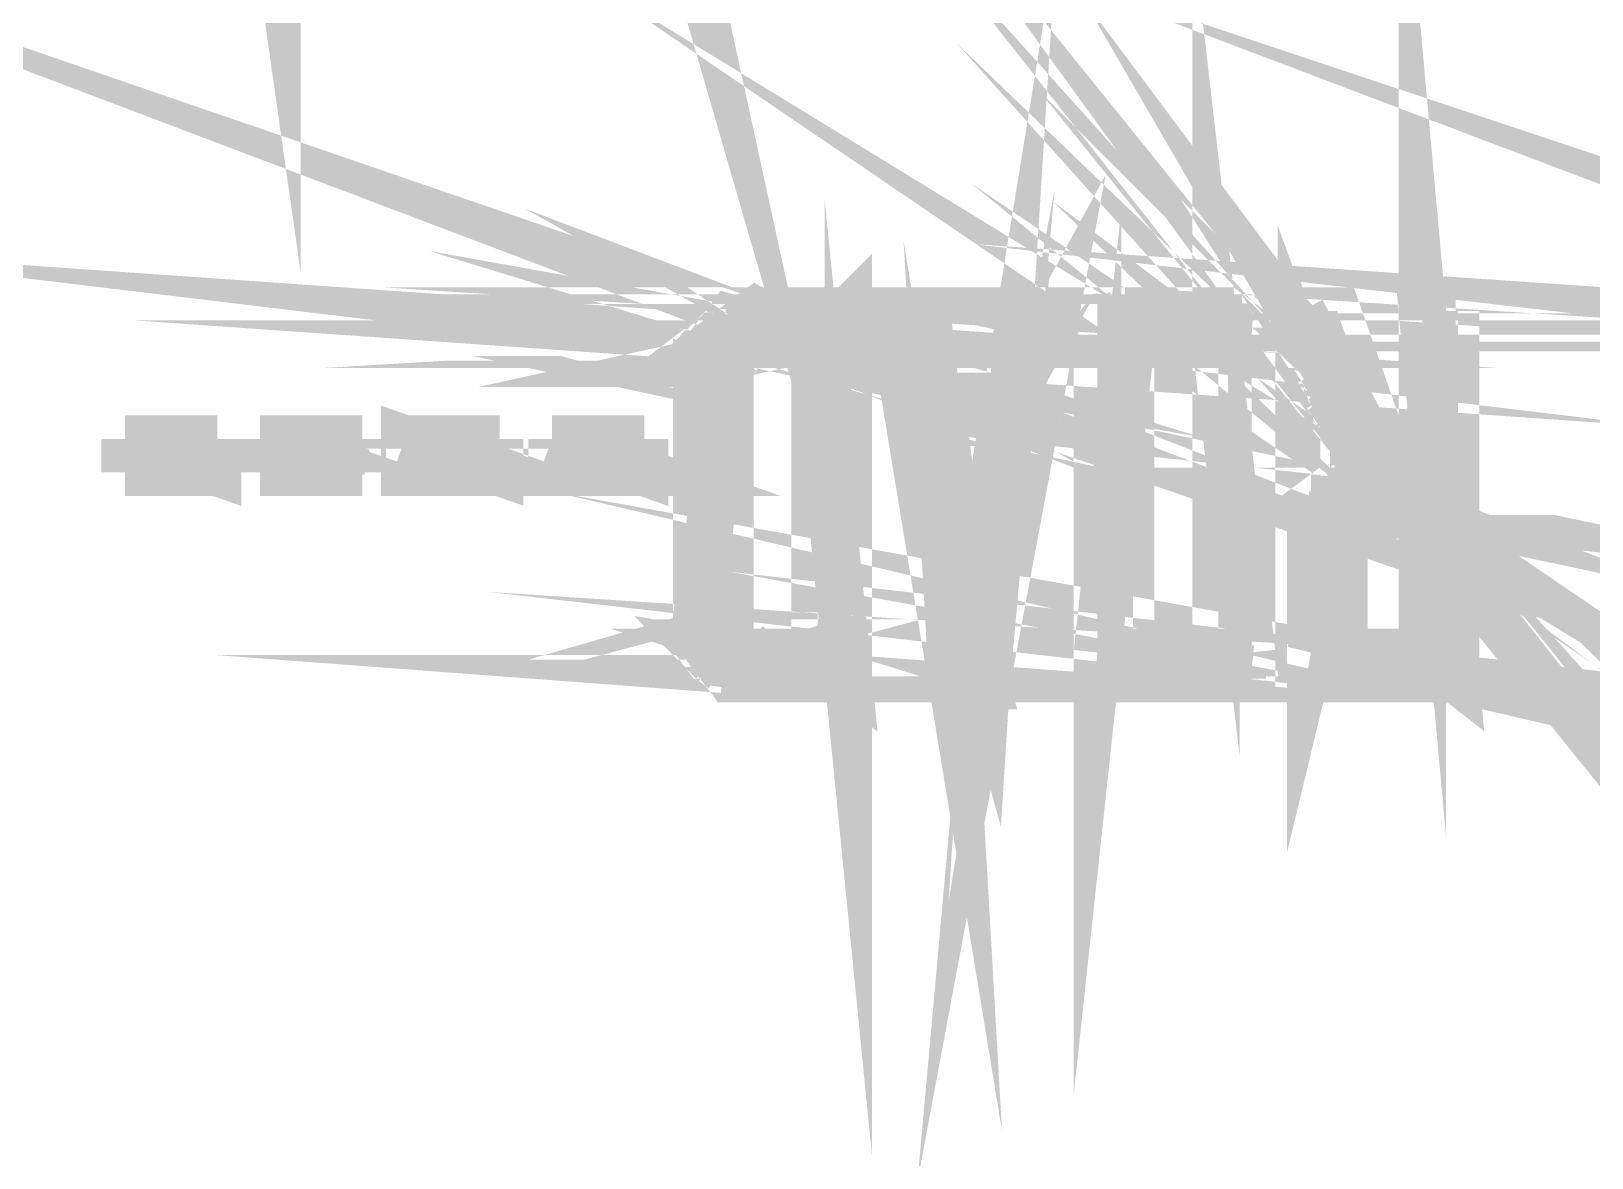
# Model space of a CAD drawing. Header units: inches. Extents: x -524 to 1067, y -71 to 1110.
# Drawn here: x 644.92 to 687.27, y 612.38 to 642.95 of the extents above; entities that cross this region are included whole.
import ezdxf

# ---------------------------------------------------------------- set-up
doc = ezdxf.new("R2010")
doc.units = ezdxf.units.IN
doc.header["$MEASUREMENT"] = 0
doc.layers.add('H', color=7, linetype='Continuous')
doc.layers.add('P', color=7, linetype='Continuous')

msp = doc.modelspace()

# ---------------------------------------------------------------- hatches: boundary and pattern name
at = {"layer": 'H', "linetype": 'Continuous'}
for points in [[(666.2626715680672, 634.3959903611437), (664.1348160794148, 635.1040589113984), (664.3939545694564, 635.1040589113984), (664.5873959775158, 635.3631974014402), (666.2626715680672, 634.3959903611437)], [(666.2626715680672, 634.3959903611437), (664.5873959775158, 635.3631974014402), (667.1641815263811, 635.3631974014402), (666.2626715680672, 634.3959903611437)], [(667.1641815263811, 625.3845406158912), (666.2626715680672, 634.3959903611437), (667.1641815263811, 635.3631974014402), (667.1641815263811, 625.3845406158912)], [(669.7373172373584, 632.3374817923618), (669.9307586454177, 625.1254021258496), (668.3211801368489, 635.3631974014402), (669.4818285852045, 633.0455503426167), (671.3468957459272, 632.3374817923618), (669.7373172373584, 632.3374817923618)], [(669.4818285852045, 633.0455503426167), (668.3211801368489, 635.3631974014402), (669.222690095163, 635.3631974014402), (669.4818285852045, 633.0455503426167)], [(672.6973357644542, 635.1040589113984), (670.8322686037316, 625.1254021258496), (671.3468957459272, 632.3374817923618), (671.5403371539865, 633.0455503426167), (671.799475644028, 635.3631974014402), (672.6973357644542, 635.3631974014402), (672.6973357644542, 635.1040589113984)], [(674.3726113550053, 635.1040589113984), (674.5660527630648, 635.3631974014402), (677.591768372143, 635.1040589113984), (674.3726113550053, 635.1040589113984)], [(677.591768372143, 635.1040589113984), (674.5660527630648, 635.3631974014402), (677.3326298821012, 635.3631974014402), (677.591768372143, 635.1040589113984)], [(682.2270624897901, 630.0198347335383), (679.4604853707535, 635.1040589113984), (679.4604853707535, 635.3631974014402), (680.3583454911795, 635.3631974014402), (682.2270624897901, 630.0198347335383)], [(683.6431995902994, 625.3845406158912), (682.675992550003, 626.092609166146), (682.675992550003, 635.3631974014402), (683.6431995902994, 635.3631974014402), (683.6431995902994, 625.3845406158912)], [(666.2626715680672, 634.3959903611437), (663.6858860192019, 634.9106175033392), (663.9450245092437, 635.1040589113984), (664.1348160794148, 635.1040589113984), (666.2626715680672, 634.3959903611437)], [(678.0406984323561, 634.6551288511854), (673.8579842128099, 634.9106175033392), (674.1171227028517, 635.1040589113984), (678.0406984323561, 634.9106175033392), (678.0406984323561, 634.6551288511854)], [(678.0406984323561, 634.9106175033392), (674.1171227028517, 635.1040589113984), (677.8509068621845, 635.1040589113984), (678.0406984323561, 634.9106175033392)], [(682.2270624897901, 630.0198347335383), (679.6502769409249, 634.6551288511854), (679.4604853707535, 634.9106175033392), (679.4604853707535, 635.1040589113984), (682.2270624897901, 630.0198347335383)], [(663.2369559589888, 634.3959903611437), (663.4267475291601, 634.6551288511854), (666.2626715680672, 634.3959903611437), (663.2369559589888, 634.3959903611437)], [(666.2626715680672, 634.3959903611437), (663.4267475291601, 634.6551288511854), (663.6858860192019, 634.9106175033392), (666.2626715680672, 634.3959903611437)], [(673.8579842128099, 634.6551288511854), (673.8579842128099, 634.9106175033392), (678.0406984323561, 634.6551288511854), (673.8579842128099, 634.6551288511854)], [(674.8251912531066, 634.3959903611437), (673.8579842128099, 634.6551288511854), (678.0406984323561, 634.6551288511854), (677.1428383119301, 634.3959903611437), (674.8251912531066, 634.3959903611437)], [(673.8579842128099, 626.092609166146), (673.8579842128099, 634.6551288511854), (674.8251912531066, 634.3959903611437), (673.8579842128099, 626.092609166146)], [(677.1428383119301, 626.092609166146), (677.1428383119301, 634.3959903611437), (678.0406984323561, 634.6551288511854), (678.0406984323561, 626.092609166146), (677.1428383119301, 626.092609166146)], [(682.2270624897901, 630.0198347335383), (679.9094154309666, 634.2025489530845), (679.6502769409249, 634.3959903611437), (679.6502769409249, 634.6551288511854), (682.2270624897901, 630.0198347335383)], [(662.977817468947, 633.9470603009305), (662.977817468947, 634.2025489530845), (664.3939545694564, 634.3959903611437), (664.1348160794148, 634.2025489530845), (662.977817468947, 633.9470603009305)], [(662.977817468947, 634.2025489530845), (663.2369559589888, 634.3959903611437), (664.3939545694564, 634.3959903611437), (662.977817468947, 634.2025489530845)], [(663.9450245092437, 633.2353419127879), (662.977817468947, 626.9941191244601), (662.977817468947, 633.9470603009305), (664.1348160794148, 634.2025489530845), (663.9450245092437, 633.9470603009305), (663.9450245092437, 633.2353419127879)], [(667.1641815263811, 625.3845406158912), (666.2626715680672, 626.092609166146), (666.2626715680672, 634.3959903611437), (667.1641815263811, 625.3845406158912)], [(673.8579842128099, 626.092609166146), (674.8251912531066, 634.3959903611437), (674.8251912531066, 626.092609166146), (673.8579842128099, 626.092609166146)], [(682.2270624897901, 630.0198347335383), (679.9094154309666, 633.687921810889), (679.9094154309666, 634.2025489530845), (682.2270624897901, 630.0198347335383)], [(682.2270624897901, 630.0198347335383), (680.1685539210082, 633.2353419127879), (679.9094154309666, 633.687921810889), (680.1685539210082, 633.4944804028297), (680.1685539210082, 633.3667360767528), (682.2270624897901, 630.0198347335383)], [(662.977817468947, 626.9941191244601), (663.9450245092437, 633.2353419127879), (663.9450245092437, 626.7349806344183), (662.977817468947, 626.9941191244601)], [(671.3468957459272, 632.3374817923618), (669.4818285852045, 633.0455503426167), (671.5403371539865, 633.0455503426167), (671.3468957459272, 632.3374817923618)], [(682.2270624897901, 630.0198347335383), (680.3583454911795, 632.5272733625332), (680.1685539210082, 633.0455503426167), (680.1685539210082, 633.2353419127879), (682.2270624897901, 630.0198347335383)], [(682.2270624897901, 630.0198347335383), (680.6174839812213, 632.0783433023203), (680.3583454911795, 632.3374817923618), (680.3583454911795, 632.5272733625332), (682.2270624897901, 630.0198347335383)], [(669.9307586454177, 625.1254021258496), (669.7373172373584, 632.3374817923618), (670.3796887056308, 626.7349806344183), (669.9307586454177, 625.1254021258496)], [(669.9307586454177, 625.1254021258496), (670.3796887056308, 626.7349806344183), (671.3468957459272, 632.3374817923618), (670.8322686037316, 625.1254021258496), (669.9307586454177, 625.1254021258496)], [(682.2270624897901, 630.0198347335383), (680.6174839812213, 631.629413242107), (680.6174839812213, 632.0783433023203), (682.2270624897901, 630.0198347335383)], [(647.4623566074372, 630.9176948539645), (647.4623566074372, 631.884901894261), (649.9734450743199, 631.884901894261), (649.9734450743199, 630.9176948539645), (647.4623566074372, 630.9176948539645)], [(651.19614076677, 630.9176948539645), (651.19614076677, 631.884901894261), (653.9663677236947, 631.884901894261), (653.9663677236947, 630.9176948539645), (651.19614076677, 630.9176948539645)], [(655.1233663341625, 630.9176948539645), (655.1233663341625, 631.884901894261), (657.6344548010452, 631.884901894261), (657.6344548010452, 630.9176948539645), (655.1233663341625, 630.9176948539645)], [(659.0505919015548, 630.9176948539645), (659.0505919015548, 631.884901894261), (661.5616803684377, 631.884901894261), (661.5616803684377, 630.9176948539645), (659.0505919015548, 630.9176948539645)], [(682.2270624897901, 630.0198347335383), (680.8109253892806, 631.176833344006), (680.8109253892806, 631.3702747520653), (682.2270624897901, 630.0198347335383)], [(682.2270624897901, 630.0198347335383), (681.0700638793221, 630.7279032837931), (680.8109253892806, 630.9176948539645), (680.8109253892806, 631.176833344006), (682.2270624897901, 630.0198347335383)], [(682.2270624897901, 630.0198347335383), (680.1685539210082, 630.4687647937513), (681.0700638793221, 630.4687647937513), (681.0700638793221, 630.7279032837931), (682.2270624897901, 630.0198347335383)], [(682.2270624897901, 630.0198347335383), (679.6502769409249, 630.2096263037096), (679.9094154309666, 630.2096263037096), (680.1685539210082, 630.4687647937513), (682.2270624897901, 630.0198347335383)], [(679.6502769409249, 629.7606962434966), (679.6502769409249, 630.2096263037096), (682.2270624897901, 630.0198347335383), (681.9679239997486, 629.7606962434966), (679.6502769409249, 629.7606962434966)], [(679.6502769409249, 626.092609166146), (680.6174839812213, 629.7606962434966), (680.6174839812213, 626.092609166146), (679.6502769409249, 626.092609166146)], [(679.6502769409249, 626.092609166146), (679.6502769409249, 629.7606962434966), (680.6174839812213, 629.7606962434966), (679.6502769409249, 626.092609166146)], [(662.977817468947, 626.541539226359), (662.977817468947, 626.9941191244601), (663.9450245092437, 626.7349806344183), (662.977817468947, 626.541539226359)], [(663.2369559589888, 626.092609166146), (662.977817468947, 626.2824007363174), (662.977817468947, 626.541539226359), (663.9450245092437, 626.7349806344183), (663.9450245092437, 626.541539226359), (664.1348160794148, 626.541539226359), (664.1348160794148, 626.2824007363174), (664.3939545694564, 626.2824007363174), (663.2369559589888, 626.092609166146)], [(663.2369559589888, 626.092609166146), (664.3939545694564, 626.2824007363174), (664.5873959775158, 626.092609166146), (663.2369559589888, 626.092609166146)], [(667.1641815263811, 625.3845406158912), (663.4267475291601, 625.8334706761044), (663.2369559589888, 626.092609166146), (664.8465344675576, 626.092609166146), (667.1641815263811, 625.3845406158912)], [(667.1641815263811, 625.3845406158912), (664.8465344675576, 626.092609166146), (666.2626715680672, 626.092609166146), (667.1641815263811, 625.3845406158912)], [(674.1171227028517, 625.3845406158912), (673.8579842128099, 625.5743321860626), (673.8579842128099, 626.092609166146), (678.0406984323561, 625.5743321860626), (677.8509068621845, 625.5743321860626), (677.8509068621845, 625.3845406158912), (674.1171227028517, 625.3845406158912)], [(678.0406984323561, 625.5743321860626), (673.8579842128099, 626.092609166146), (678.0406984323561, 626.092609166146), (678.0406984323561, 625.5743321860626)], [(683.6431995902994, 625.3845406158912), (679.6502769409249, 625.5743321860626), (679.6502769409249, 626.092609166146), (683.6431995902994, 625.3845406158912)], [(683.6431995902994, 625.3845406158912), (679.6502769409249, 626.092609166146), (680.6174839812213, 626.092609166146), (683.6431995902994, 625.3845406158912)], [(683.6431995902994, 625.3845406158912), (680.6174839812213, 626.092609166146), (682.675992550003, 626.092609166146), (683.6431995902994, 625.3845406158912)], [(667.1641815263811, 625.3845406158912), (663.6858860192019, 625.5743321860626), (663.4267475291601, 625.8334706761044), (667.1641815263811, 625.3845406158912)], [(663.9450245092437, 625.3845406158912), (663.6858860192019, 625.5743321860626), (667.1641815263811, 625.3845406158912), (663.9450245092437, 625.3845406158912)], [(679.9094154309666, 625.3845406158912), (679.6502769409249, 625.5743321860626), (683.6431995902994, 625.3845406158912), (679.9094154309666, 625.3845406158912)]]:
    msp.add_hatch(color=256, dxfattribs=at).paths.add_polyline_path(points)

# ---------------------------------------------------------------- linework, layer by layer
at = {"layer": 'P', "const_width": 1.288392774432608}
for points in [[(661.3025418783959, 650.4260783648492), (662.7186789789055, 645.5352955950484), (661.3025418783959, 652.035656873418), (661.3025418783959, 650.4260783648492)], [(657.1818749029442, 650.2326369567897), (655.05766925218, 649.5245684065353), (658.0833848612583, 650.4260783648492)], [(650.2289337264738, 655.0613724824964), (651.5830235828887, 645.5352955950484), (651.5830235828887, 656.670950991065)], [(682.675992550003, 626.0926091661461), (683.5775025083171, 625.3845406158912), (682.675992550003, 635.3631974014404), (682.675992550003, 626.0926091661461)], [(664.1348160794148, 635.1697559933809), (666.1969744860846, 634.4616874431263), (664.328257487474, 635.1697559933809)], [(677.0771412299475, 626.0926091661461), (678.0406984323561, 626.0926091661461), (677.0771412299475, 634.4616874431263), (677.0771412299475, 626.0926091661461)], [(698.6440333096141, 635.1697559933809), (700.7682389603783, 634.4616874431263), (698.899521961768, 635.1697559933809)], [(681.0700638793221, 630.7279032837932), (682.2270624897901, 630.0198347335386), (680.8109253892806, 630.9833919359469)], [(679.8437183489843, 634.2025489530847), (682.2270624897901, 630.0198347335386), (679.6502769409249, 634.4616874431263), (679.8437183489843, 634.2025489530847)], [(680.5517868992388, 631.6294132421071), (682.2270624897901, 630.0198347335386), (680.5517868992388, 631.8849018942612), (680.5517868992388, 631.6294132421071)], [(680.5517868992388, 632.1440403843028), (682.2270624897901, 630.0198347335386), (680.3583454911795, 632.337481792362), (680.5517868992388, 632.1440403843028)], [(670.8322686037316, 625.1910992078319), (671.5403371539865, 633.0455503426167), (672.6973357644542, 635.1697559933809), (670.8322686037316, 625.1910992078319)], [(682.2270624897901, 630.0198347335386), (679.394788288771, 634.9106175033392), (679.6502769409249, 634.6551288511855)], [(667.0984844443988, 635.3631974014404), (666.1969744860846, 634.4616874431263), (667.0984844443988, 625.3845406158912), (667.0984844443988, 635.3631974014404)], [(680.8109253892806, 631.4359718340479), (680.5517868992388, 631.6294132421071), (682.2270624897901, 630.0198347335386)], [(680.1028568390259, 633.4944804028298), (679.8437183489843, 633.7536188928714), (682.2270624897901, 630.0198347335386)], [(674.7594941711241, 634.4616874431263), (673.8579842128099, 626.0926091661461), (673.8579842128099, 634.6551288511855)], [(682.2270624897901, 630.0198347335386), (679.394788288771, 634.9106175033392), (679.394788288771, 635.1697559933809), (682.2270624897901, 630.0198347335386)], [(666.1969744860846, 634.4616874431263), (665.0363260377289, 634.4616874431263), (663.4267475291601, 634.6551288511855), (666.1969744860846, 634.4616874431263)], [(669.4818285852045, 633.0455503426167), (669.9307586454177, 625.1910992078319), (668.2554830548665, 635.3631974014404)], [(700.7682389603783, 634.4616874431263), (699.6112403499103, 634.4616874431263), (697.9359647593594, 634.6551288511855), (700.7682389603783, 634.4616874431263)], [(663.6858860192019, 634.9106175033392), (666.1969744860846, 634.4616874431263), (663.8793274272612, 635.1697559933809), (663.6858860192019, 634.9106175033392)], [(682.2270624897901, 630.0198347335386), (679.8437183489843, 633.9470603009306), (679.8437183489843, 634.2025489530847), (682.2270624897901, 630.0198347335386)], [(682.2270624897901, 630.0198347335386), (679.8437183489843, 633.9470603009306), (679.8437183489843, 633.7536188928714)], [(677.7852097802024, 635.1697559933809), (674.0514256208692, 635.1697559933809), (678.0406984323561, 634.9106175033392), (677.7852097802024, 635.1697559933809)], [(677.591768372143, 635.1697559933809), (674.5660527630648, 635.3631974014404), (677.3326298821012, 635.3631974014404), (677.591768372143, 635.1697559933809)], [(674.0514256208692, 635.1697559933809), (678.0406984323561, 634.9106175033392), (674.0514256208692, 635.1697559933809), (678.0406984323561, 634.9106175033392), (673.8579842128099, 634.9106175033392), (674.0514256208692, 635.1697559933809)], [(666.1969744860846, 634.4616874431263), (664.8465344675576, 635.3631974014404), (667.0984844443988, 635.3631974014404), (666.1969744860846, 634.4616874431263)], [(666.1969744860846, 634.4616874431263), (664.328257487474, 635.1697559933809), (664.5873959775158, 635.3631974014404), (666.1969744860846, 634.4616874431263)], [(666.1969744860846, 634.4616874431263), (663.8793274272612, 635.1697559933809)], [(663.8793274272612, 635.1697559933809), (664.1348160794148, 635.1697559933809), (666.1969744860846, 634.4616874431263)], [(664.328257487474, 635.1697559933809), (664.1348160794148, 635.1697559933809)], [(664.5873959775158, 635.3631974014404), (666.1969744860846, 634.4616874431263)], [(666.1969744860846, 634.4616874431263), (664.8465344675576, 635.3631974014404), (664.5873959775158, 635.3631974014404)], [(672.6973357644542, 635.1697559933809), (671.799475644028, 635.3631974014404), (672.6973357644542, 635.3631974014404), (672.6973357644542, 635.1697559933809)], [(668.2554830548665, 635.3631974014404), (669.4818285852045, 633.0455503426167)], [(669.4818285852045, 633.0455503426167), (668.2554830548665, 635.3631974014404)], [(668.2554830548665, 635.3631974014404), (669.222690095163, 635.3631974014404), (669.4818285852045, 633.0455503426167)], [(671.5403371539865, 633.0455503426167), (672.6973357644542, 635.1697559933809), (671.799475644028, 635.3631974014404), (671.5403371539865, 633.0455503426167)], [(677.7852097802024, 635.1697559933809), (674.0514256208692, 635.1697559933809)], [(674.0514256208692, 635.1697559933809), (677.7852097802024, 635.1697559933809)], [(674.306914273023, 635.1697559933809), (677.7852097802024, 635.1697559933809), (674.0514256208692, 635.1697559933809), (674.306914273023, 635.1697559933809)], [(674.306914273023, 635.1697559933809), (674.5660527630648, 635.3631974014404)], [(677.591768372143, 635.1697559933809), (674.306914273023, 635.1697559933809)], [(677.591768372143, 635.1697559933809), (674.306914273023, 635.1697559933809)], [(674.306914273023, 635.1697559933809), (677.7852097802024, 635.1697559933809), (677.591768372143, 635.1697559933809)], [(674.5660527630648, 635.3631974014404), (677.591768372143, 635.1697559933809), (674.5660527630648, 635.3631974014404), (677.591768372143, 635.1697559933809)], [(682.2270624897901, 630.0198347335386), (679.394788288771, 635.3631974014404)], [(679.394788288771, 635.3631974014404), (679.394788288771, 635.1697559933809)], [(682.2270624897901, 630.0198347335386), (679.394788288771, 635.3631974014404)], [(679.394788288771, 635.3631974014404), (680.3583454911795, 635.3631974014404), (682.2270624897901, 630.0198347335386)], [(679.394788288771, 635.1697559933809), (682.2270624897901, 630.0198347335386)], [(683.5775025083171, 625.3845406158912), (682.675992550003, 635.3631974014404), (683.5775025083171, 635.3631974014404)], [(683.5775025083171, 635.3631974014404), (683.5775025083171, 625.3845406158912)], [(663.6858860192019, 634.9106175033392), (663.4267475291601, 634.6551288511855), (666.1969744860846, 634.4616874431263)], [(666.1969744860846, 634.4616874431263), (663.6858860192019, 634.9106175033392)], [(673.8579842128099, 634.9106175033392), (678.0406984323561, 634.6551288511855), (673.8579842128099, 634.9106175033392)], [(678.0406984323561, 634.9106175033392), (673.8579842128099, 634.9106175033392)], [(673.8579842128099, 634.9106175033392), (678.0406984323561, 634.6551288511855)], [(678.0406984323561, 634.6551288511855), (678.0406984323561, 634.9106175033392)], [(682.2270624897901, 630.0198347335386), (680.1028568390259, 633.4944804028298), (680.1028568390259, 633.3010389947704)], [(677.0771412299475, 634.4616874431263), (674.7594941711241, 634.4616874431263), (678.0406984323561, 634.6551288511855)], [(674.7594941711241, 634.4616874431263), (678.0406984323561, 634.6551288511855), (673.8579842128099, 634.6551288511855)], [(665.0363260377289, 634.4616874431263), (663.4267475291601, 634.6551288511855), (663.1712588770063, 634.4616874431263), (665.0363260377289, 634.4616874431263)], [(664.328257487474, 634.4616874431263), (664.1348160794148, 634.2025489530847), (662.977817468947, 634.2025489530847)], [(662.977817468947, 634.2025489530847), (664.328257487474, 634.4616874431263)], [(664.328257487474, 634.4616874431263), (662.977817468947, 634.2025489530847)], [(662.977817468947, 634.2025489530847), (663.1712588770063, 634.4616874431263)], [(665.0363260377289, 634.4616874431263), (664.5873959775158, 634.4616874431263), (663.1712588770063, 634.4616874431263)], [(663.1712588770063, 634.4616874431263), (665.0363260377289, 634.4616874431263)], [(664.5873959775158, 634.4616874431263), (663.1712588770063, 634.4616874431263), (664.328257487474, 634.4616874431263), (664.5873959775158, 634.4616874431263)], [(663.1712588770063, 634.4616874431263), (664.328257487474, 634.4616874431263)], [(663.4267475291601, 634.6551288511855), (666.1969744860846, 634.4616874431263), (663.4267475291601, 634.6551288511855)], [(663.4267475291601, 634.6551288511855), (663.4267475291601, 634.6551288511855)], [(666.1969744860846, 634.4616874431263), (666.1969744860846, 626.0926091661461)], [(666.1969744860846, 626.0926091661461), (667.0984844443988, 625.3845406158912), (666.1969744860846, 634.4616874431263)], [(673.8579842128099, 634.6551288511855), (674.7594941711241, 634.4616874431263)], [(673.8579842128099, 634.6551288511855), (674.7594941711241, 634.4616874431263)], [(673.8579842128099, 634.6551288511855), (678.0406984323561, 634.6551288511855)], [(678.0406984323561, 634.6551288511855), (678.0406984323561, 634.6551288511855), (673.8579842128099, 634.6551288511855)], [(673.8579842128099, 626.0926091661461), (674.7594941711241, 634.4616874431263)], [(674.7594941711241, 634.4616874431263), (674.7594941711241, 626.0926091661461)], [(678.0406984323561, 634.6551288511855), (677.0771412299475, 634.4616874431263)], [(677.0771412299475, 634.4616874431263), (678.0406984323561, 634.6551288511855)], [(678.0406984323561, 626.0926091661461), (677.0771412299475, 634.4616874431263)], [(678.0406984323561, 634.6551288511855), (678.0406984323561, 626.0926091661461)], [(682.2270624897901, 630.0198347335386), (679.6502769409249, 634.4616874431263), (679.6502769409249, 634.6551288511855)], [(679.6502769409249, 634.6551288511855), (682.2270624897901, 630.0198347335386)], [(679.6502769409249, 634.6551288511855), (682.2270624897901, 630.0198347335386)], [(663.8793274272612, 633.9470603009306), (662.977817468947, 633.9470603009306), (664.1348160794148, 634.2025489530847)], [(664.1348160794148, 634.2025489530847), (662.977817468947, 634.2025489530847), (664.1348160794148, 634.2025489530847), (664.1348160794148, 634.2025489530847), (662.977817468947, 634.2025489530847)], [(664.1348160794148, 634.2025489530847), (662.977817468947, 633.9470603009306)], [(662.977817468947, 633.9470603009306), (662.977817468947, 634.2025489530847)], [(663.8793274272612, 633.9470603009306), (662.977817468947, 633.9470603009306)], [(662.977817468947, 633.9470603009306), (663.8793274272612, 633.7536188928714), (663.8793274272612, 633.9470603009306)], [(662.977817468947, 633.9470603009306), (663.8793274272612, 633.7536188928714)], [(662.977817468947, 633.7536188928714), (662.977817468947, 633.9470603009306)], [(664.1348160794148, 634.2025489530847), (663.8793274272612, 633.9470603009306)], [(682.2270624897901, 630.0198347335386), (680.3583454911795, 632.337481792362), (680.3583454911795, 632.5929704445157), (682.2270624897901, 630.0198347335386)], [(663.8793274272612, 633.4944804028298), (662.977817468947, 633.4944804028298), (663.8793274272612, 633.3010389947704), (663.8793274272612, 633.4944804028298)], [(662.977817468947, 633.7536188928714), (663.8793274272612, 633.4944804028298), (662.977817468947, 633.4944804028298), (662.977817468947, 633.7536188928714)], [(663.8793274272612, 633.7536188928714), (662.977817468947, 633.7536188928714)], [(663.8793274272612, 633.7536188928714), (662.977817468947, 633.7536188928714)], [(662.977817468947, 633.7536188928714), (663.8793274272612, 633.4944804028298), (663.8793274272612, 633.7536188928714)], [(662.977817468947, 633.4944804028298), (663.8793274272612, 633.3010389947704)], [(662.977817468947, 627.0561663685546), (662.977817468947, 633.4944804028298)], [(669.6716201553759, 632.337481792362), (669.4818285852045, 633.0455503426167), (671.2811986639449, 632.337481792362)], [(679.8437183489843, 633.7536188928714), (682.2270624897901, 630.0198347335386)], [(682.2270624897901, 630.0198347335386), (680.1028568390259, 633.4944804028298)], [(663.8793274272612, 633.3010389947704), (663.8793274272612, 627.2496077766139), (662.977817468947, 627.0561663685546)], [(662.977817468947, 627.0561663685546), (663.8793274272612, 633.3010389947704)], [(663.8793274272612, 633.3010389947704), (662.977817468947, 627.0561663685546)], [(671.5403371539865, 633.0455503426167), (669.4818285852045, 633.0455503426167), (671.2811986639449, 632.337481792362), (671.5403371539865, 633.0455503426167)], [(669.4818285852045, 633.0455503426167), (671.5403371539865, 633.0455503426167)], [(671.5403371539865, 633.0455503426167), (669.4818285852045, 633.0455503426167)], [(669.4818285852045, 633.0455503426167), (669.4818285852045, 633.0455503426167)], [(669.6716201553759, 632.337481792362), (669.4818285852045, 633.0455503426167)], [(669.4818285852045, 633.0455503426167), (669.9307586454177, 625.1910992078319), (669.6716201553759, 632.337481792362)], [(671.2811986639449, 632.337481792362), (670.8322686037316, 625.1910992078319), (671.5403371539865, 633.0455503426167)], [(671.5403371539865, 633.0455503426167), (671.2811986639449, 632.337481792362)], [(680.1028568390259, 633.0455503426167), (680.1028568390259, 633.3010389947704)], [(680.1028568390259, 633.3010389947704), (682.2270624897901, 630.0198347335386)], [(680.1028568390259, 633.3010389947704), (682.2270624897901, 630.0198347335386)], [(682.2270624897901, 630.0198347335386), (680.1028568390259, 633.0455503426167)], [(680.1028568390259, 633.0455503426167), (680.3583454911795, 632.5929704445157)], [(682.2270624897901, 630.0198347335386), (680.1028568390259, 633.0455503426167)], [(682.2270624897901, 630.0198347335386), (680.5517868992388, 631.8849018942612), (680.5517868992388, 632.1440403843028), (682.2270624897901, 630.0198347335386)], [(669.6716201553759, 632.337481792362), (670.3796887056308, 626.800677716401), (669.9307586454177, 625.1910992078319)], [(669.9307586454177, 625.1910992078319), (669.6716201553759, 632.337481792362)], [(671.2811986639449, 632.337481792362), (669.6716201553759, 632.337481792362)], [(671.2811986639449, 632.337481792362), (670.3796887056308, 626.800677716401), (670.8322686037316, 625.1910992078319), (671.2811986639449, 632.337481792362)], [(680.3583454911795, 632.5929704445157), (682.2270624897901, 630.0198347335386)], [(647.4623566074372, 631.8849018942612), (649.9734450743199, 631.8849018942612), (647.4623566074372, 631.8849018942612), (647.4623566074372, 631.8849018942612), (649.9734450743199, 631.8849018942612)], [(647.4623566074372, 631.8849018942612), (649.9734450743199, 630.9833919359469), (649.9734450743199, 631.8849018942612)], [(647.4623566074372, 631.8849018942612), (649.9734450743199, 630.9833919359469)], [(647.4623566074372, 630.9833919359469), (647.4623566074372, 631.8849018942612)], [(651.1304436847877, 631.8849018942612), (653.9006706417122, 631.8849018942612)], [(653.9006706417122, 631.8849018942612), (651.1304436847877, 631.8849018942612), (651.1304436847877, 631.8849018942612), (653.9006706417122, 631.8849018942612)], [(651.1304436847877, 631.8849018942612), (653.9006706417122, 630.9833919359469)], [(651.1304436847877, 631.8849018942612), (653.9006706417122, 630.9833919359469)], [(651.1304436847877, 630.9833919359469), (651.1304436847877, 631.8849018942612)], [(653.9006706417122, 630.9833919359469), (653.9006706417122, 631.8849018942612)], [(655.05766925218, 631.8849018942612), (657.6344548010452, 630.9833919359469), (655.05766925218, 630.9833919359469), (655.05766925218, 631.8849018942612)], [(655.05766925218, 631.8849018942612), (657.6344548010452, 631.8849018942612), (655.05766925218, 631.8849018942612), (655.05766925218, 631.8849018942612), (657.6344548010452, 631.8849018942612)], [(655.05766925218, 631.8849018942612), (657.6344548010452, 630.9833919359469), (657.6344548010452, 631.8849018942612)], [(659.0505919015548, 631.8849018942612), (661.5616803684377, 630.9833919359469), (659.0505919015548, 630.9833919359469)], [(659.0505919015548, 631.8849018942612), (661.5616803684377, 631.8849018942612), (659.0505919015548, 631.8849018942612), (659.0505919015548, 631.8849018942612), (661.5616803684377, 631.8849018942612)], [(659.0505919015548, 631.8849018942612), (661.5616803684377, 630.9833919359469), (661.5616803684377, 631.8849018942612)], [(659.0505919015548, 630.9833919359469), (659.0505919015548, 631.8849018942612)], [(682.2270624897901, 630.0198347335386), (680.8109253892806, 630.9833919359469), (680.8109253892806, 631.1768333440061), (682.2270624897901, 630.0198347335386)], [(680.1028568390259, 630.4687647937515), (682.2270624897901, 630.0198347335386), (681.0700638793221, 630.4687647937515), (680.1028568390259, 630.4687647937515)], [(682.2270624897901, 630.0198347335386), (680.8109253892806, 631.4359718340479)], [(680.8109253892806, 631.4359718340479), (680.8109253892806, 631.1768333440061)], [(682.2270624897901, 630.0198347335386), (680.8109253892806, 631.4359718340479)], [(649.9734450743199, 630.9833919359469), (647.4623566074372, 630.9833919359469)], [(653.9006706417122, 630.9833919359469), (651.1304436847877, 630.9833919359469)], [(680.8109253892806, 631.1768333440061), (682.2270624897901, 630.0198347335386)], [(680.8109253892806, 630.9833919359469), (681.0700638793221, 630.7279032837932)], [(681.0700638793221, 630.4687647937515), (681.0700638793221, 630.7279032837932), (682.2270624897901, 630.0198347335386)], [(682.2270624897901, 630.0198347335386), (679.8437183489843, 630.2753233856922), (680.1028568390259, 630.4687647937515), (682.2270624897901, 630.0198347335386)], [(679.6502769409249, 629.8263933254791), (679.6502769409249, 626.0926091661461), (680.5517868992388, 629.8263933254791)], [(679.6502769409249, 630.2753233856922), (682.2270624897901, 630.0198347335386), (679.6502769409249, 630.2753233856922)], [(679.6502769409249, 630.2753233856922), (682.2270624897901, 630.0198347335386), (679.8437183489843, 630.2753233856922)], [(679.8437183489843, 630.2753233856922), (679.6502769409249, 630.2753233856922)], [(681.0700638793221, 630.4687647937515), (680.1028568390259, 630.4687647937515)], [(680.1028568390259, 630.4687647937515), (681.0700638793221, 630.4687647937515)], [(681.0700638793221, 630.4687647937515), (680.1028568390259, 630.4687647937515), (680.3583454911795, 630.4687647937515), (681.0700638793221, 630.4687647937515)], [(680.8109253892806, 630.4687647937515), (680.3583454911795, 630.4687647937515)], [(680.3583454911795, 630.4687647937515), (680.8109253892806, 630.4687647937515)], [(680.8109253892806, 630.4687647937515), (680.3583454911795, 630.4687647937515)], [(680.3583454911795, 630.4687647937515), (681.0700638793221, 630.4687647937515)], [(680.5517868992388, 630.4687647937515), (680.3583454911795, 630.4687647937515)], [(680.3583454911795, 630.4687647937515), (680.5517868992388, 630.4687647937515)], [(681.0700638793221, 630.4687647937515), (680.8109253892806, 630.4687647937515)], [(681.0700638793221, 630.4687647937515), (681.0700638793221, 630.4687647937515), (681.0700638793221, 630.4687647937515)], [(682.2270624897901, 630.0198347335386), (681.0700638793221, 630.4687647937515)], [(679.6502769409249, 626.0926091661461), (683.5775025083171, 625.3845406158912), (680.5517868992388, 626.0926091661461)], [(679.6502769409249, 630.0198347335386), (682.2270624897901, 630.0198347335386)], [(682.2270624897901, 630.0198347335386), (679.6502769409249, 629.8263933254791)], [(679.6502769409249, 629.8263933254791), (679.6502769409249, 630.0198347335386)], [(682.2270624897901, 630.0198347335386), (679.6502769409249, 629.8263933254791)], [(679.6502769409249, 629.8263933254791), (681.9679239997486, 629.8263933254791), (682.2270624897901, 630.0198347335386)], [(679.6502769409249, 626.0926091661461), (680.5517868992388, 629.8263933254791)], [(680.5517868992388, 629.8263933254791), (679.6502769409249, 629.8263933254791)], [(679.6502769409249, 629.8263933254791), (681.9679239997486, 629.8263933254791)], [(680.5517868992388, 629.8263933254791), (679.6502769409249, 629.8263933254791)], [(680.5517868992388, 629.8263933254791), (680.5517868992388, 626.0926091661461)], [(681.9679239997486, 629.8263933254791), (680.5517868992388, 629.8263933254791)], [(679.6502769409249, 625.6400292680453), (683.5775025083171, 625.3845406158912), (679.6502769409249, 625.8334706761045), (679.6502769409249, 625.6400292680453)], [(663.8793274272612, 627.2496077766139), (662.977817468947, 627.0561663685546)], [(663.8793274272612, 626.800677716401), (663.8793274272612, 627.2496077766139)], [(662.977817468947, 627.0561663685546), (663.8793274272612, 626.800677716401), (662.977817468947, 627.0561663685546), (663.8793274272612, 626.800677716401)], [(662.977817468947, 626.5415392263592), (662.977817468947, 627.0561663685546)], [(662.977817468947, 627.0561663685546), (663.8793274272612, 626.800677716401)], [(662.977817468947, 626.5415392263592), (663.8793274272612, 626.5415392263592), (663.8793274272612, 626.800677716401), (662.977817468947, 626.5415392263592)], [(663.8793274272612, 626.800677716401), (662.977817468947, 626.5415392263592)], [(670.3796887056308, 626.800677716401), (670.8322686037316, 625.1910992078319), (669.9307586454177, 625.1910992078319)], [(669.9307586454177, 625.1910992078319), (670.3796887056308, 626.800677716401)], [(663.1712588770063, 626.0926091661461), (664.1348160794148, 626.3480978183), (662.977817468947, 626.3480978183), (663.1712588770063, 626.0926091661461)], [(667.0984844443988, 625.3845406158912), (663.1712588770063, 626.0926091661461), (663.4267475291601, 625.8334706761045)], [(662.977817468947, 626.3480978183), (664.1348160794148, 626.5415392263592)], [(662.977817468947, 626.3480978183), (664.1348160794148, 626.5415392263592)], [(664.1348160794148, 626.5415392263592), (662.977817468947, 626.5415392263592), (662.977817468947, 626.3480978183)], [(664.1348160794148, 626.5415392263592), (662.977817468947, 626.5415392263592), (663.8793274272612, 626.5415392263592)], [(664.1348160794148, 626.3480978183), (662.977817468947, 626.3480978183)], [(663.1712588770063, 626.0926091661461), (664.328257487474, 626.3480978183)], [(664.328257487474, 626.3480978183), (663.1712588770063, 626.0926091661461)], [(663.1712588770063, 626.0926091661461), (664.1348160794148, 626.3480978183), (664.328257487474, 626.3480978183)], [(663.8793274272612, 626.5415392263592), (664.1348160794148, 626.5415392263592)], [(664.1348160794148, 626.5415392263592), (664.1348160794148, 626.3480978183)], [(664.328257487474, 626.3480978183), (664.5873959775158, 626.0926091661461)], [(666.1969744860846, 626.0926091661461), (664.8465344675576, 626.0926091661461), (667.0984844443988, 625.3845406158912)], [(664.5873959775158, 626.0926091661461), (663.1712588770063, 626.0926091661461), (664.5873959775158, 626.0926091661461)], [(664.8465344675576, 626.0926091661461), (663.1712588770063, 626.0926091661461)], [(663.1712588770063, 626.0926091661461), (664.8465344675576, 626.0926091661461)], [(664.5873959775158, 626.0926091661461), (663.1712588770063, 626.0926091661461)], [(664.5873959775158, 626.0926091661461), (663.1712588770063, 626.0926091661461), (663.1712588770063, 626.0926091661461), (664.5873959775158, 626.0926091661461)], [(667.0984844443988, 625.3845406158912), (663.1712588770063, 626.0926091661461)], [(663.1712588770063, 626.0926091661461), (664.8465344675576, 626.0926091661461), (667.0984844443988, 625.3845406158912)], [(663.4267475291601, 625.8334706761045), (663.6858860192019, 625.6400292680453)], [(667.0984844443988, 625.3845406158912), (663.4267475291601, 625.8334706761045)], [(663.4267475291601, 625.8334706761045), (667.0984844443988, 625.3845406158912)], [(664.8465344675576, 626.0926091661461), (664.8465344675576, 626.0926091661461)], [(664.8465344675576, 626.0926091661461), (666.1969744860846, 626.0926091661461)], [(666.1969744860846, 626.0926091661461), (664.8465344675576, 626.0926091661461)], [(664.8465344675576, 626.0926091661461), (664.8465344675576, 626.0926091661461)], [(667.0984844443988, 625.3845406158912), (666.1969744860846, 626.0926091661461)], [(674.7594941711241, 626.0926091661461), (673.8579842128099, 626.0926091661461)], [(673.8579842128099, 626.0926091661461), (678.0406984323561, 625.6400292680453), (673.8579842128099, 626.0926091661461)], [(678.0406984323561, 626.0926091661461), (673.8579842128099, 626.0926091661461)], [(673.8579842128099, 626.0926091661461), (674.7594941711241, 626.0926091661461)], [(678.0406984323561, 626.0926091661461), (673.8579842128099, 626.0926091661461)], [(673.8579842128099, 626.0926091661461), (678.0406984323561, 625.6400292680453), (678.0406984323561, 626.0926091661461)], [(673.8579842128099, 625.8334706761045), (678.0406984323561, 625.6400292680453)], [(678.0406984323561, 625.6400292680453), (673.8579842128099, 625.6400292680453), (673.8579842128099, 625.8334706761045)], [(674.7594941711241, 626.0926091661461), (678.0406984323561, 626.0926091661461)], [(674.7594941711241, 626.0926091661461), (677.0771412299475, 626.0926091661461), (674.7594941711241, 626.0926091661461), (674.7594941711241, 626.0926091661461), (677.0771412299475, 626.0926091661461)], [(674.7594941711241, 626.0926091661461), (678.0406984323561, 626.0926091661461)], [(678.0406984323561, 626.0926091661461), (677.0771412299475, 626.0926091661461)], [(683.5775025083171, 625.3845406158912), (679.6502769409249, 625.8334706761045), (679.6502769409249, 626.0926091661461), (683.5775025083171, 625.3845406158912)], [(680.5517868992388, 626.0926091661461), (679.6502769409249, 626.0926091661461)], [(680.5517868992388, 626.0926091661461), (679.6502769409249, 626.0926091661461)], [(680.5517868992388, 626.0926091661461), (682.675992550003, 626.0926091661461)], [(682.675992550003, 626.0926091661461), (680.5517868992388, 626.0926091661461)], [(680.5517868992388, 626.0926091661461), (680.5517868992388, 626.0926091661461)], [(682.675992550003, 626.0926091661461), (680.5517868992388, 626.0926091661461)], [(680.5517868992388, 626.0926091661461), (683.5775025083171, 625.3845406158912), (682.675992550003, 626.0926091661461)], [(667.0984844443988, 625.3845406158912), (663.8793274272612, 625.3845406158912), (663.6858860192019, 625.6400292680453), (667.0984844443988, 625.3845406158912)], [(663.6858860192019, 625.6400292680453), (667.0984844443988, 625.3845406158912)], [(663.6858860192019, 625.6400292680453), (667.0984844443988, 625.3845406158912), (663.6858860192019, 625.6400292680453), (663.6858860192019, 625.6400292680453)], [(678.0406984323561, 625.6400292680453), (673.8579842128099, 625.6400292680453)], [(673.8579842128099, 625.6400292680453), (677.7852097802024, 625.6400292680453), (678.0406984323561, 625.6400292680453)], [(673.8579842128099, 625.6400292680453), (677.7852097802024, 625.6400292680453)], [(677.7852097802024, 625.6400292680453), (674.0514256208692, 625.3845406158912), (673.8579842128099, 625.6400292680453)], [(677.7852097802024, 625.6400292680453), (674.0514256208692, 625.3845406158912)], [(677.7852097802024, 625.3845406158912), (677.7852097802024, 625.6400292680453)], [(679.6502769409249, 625.6400292680453), (679.8437183489843, 625.3845406158912)], [(683.5775025083171, 625.3845406158912), (679.6502769409249, 625.6400292680453)], [(664.1348160794148, 625.3845406158912), (667.0984844443988, 625.3845406158912), (663.8793274272612, 625.3845406158912)], [(663.8793274272612, 625.3845406158912), (664.1348160794148, 625.3845406158912)], [(664.1348160794148, 625.3845406158912), (664.5873959775158, 625.3845406158912), (667.0984844443988, 625.3845406158912), (664.1348160794148, 625.3845406158912)], [(664.5873959775158, 625.3845406158912), (667.0984844443988, 625.3845406158912)], [(664.8465344675576, 625.3845406158912), (664.5873959775158, 625.3845406158912)], [(667.0984844443988, 625.3845406158912), (664.8465344675576, 625.3845406158912)], [(674.0514256208692, 625.3845406158912), (677.7852097802024, 625.3845406158912)], [(674.0514256208692, 625.3845406158912), (677.7852097802024, 625.3845406158912)], [(677.7852097802024, 625.3845406158912), (674.0514256208692, 625.3845406158912), (674.0514256208692, 625.3845406158912), (677.7852097802024, 625.3845406158912)], [(674.0514256208692, 625.3845406158912), (677.591768372143, 625.3845406158912)], [(674.0514256208692, 625.3845406158912), (677.591768372143, 625.3845406158912), (674.306914273023, 625.3845406158912), (674.0514256208692, 625.3845406158912)], [(677.591768372143, 625.3845406158912), (674.306914273023, 625.3845406158912), (677.3326298821012, 625.3845406158912)], [(674.306914273023, 625.3845406158912), (677.3326298821012, 625.3845406158912), (674.5660527630648, 625.3845406158912), (674.306914273023, 625.3845406158912)], [(677.3326298821012, 625.3845406158912), (674.5660527630648, 625.3845406158912)], [(674.5660527630648, 625.3845406158912), (677.3326298821012, 625.3845406158912)], [(677.3326298821012, 625.3845406158912), (677.591768372143, 625.3845406158912)], [(677.3326298821012, 625.3845406158912), (677.3326298821012, 625.3845406158912)], [(677.591768372143, 625.3845406158912), (677.7852097802024, 625.3845406158912)], [(679.8437183489843, 625.3845406158912), (683.5775025083171, 625.3845406158912)], [(683.5775025083171, 625.3845406158912), (679.8437183489843, 625.3845406158912)], [(679.8437183489843, 625.3845406158912), (683.5775025083171, 625.3845406158912)], [(679.8437183489843, 625.3845406158912), (683.5775025083171, 625.3845406158912)], [(683.5775025083171, 625.3845406158912), (679.8437183489843, 625.3845406158912), (679.8437183489843, 625.3845406158912)], [(680.1028568390259, 625.3845406158912), (683.5775025083171, 625.3845406158912), (680.3583454911795, 625.3845406158912), (680.1028568390259, 625.3845406158912)]]:
    msp.add_lwpolyline(points, dxfattribs=at)

doc.saveas('drawing.dxf')
